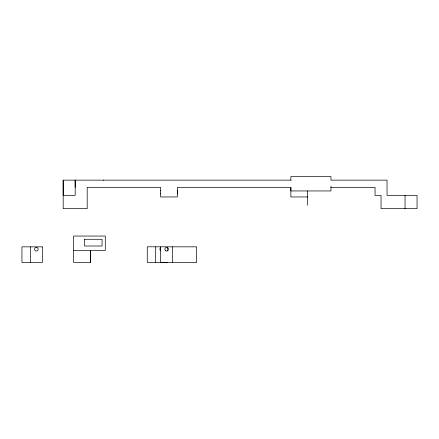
<?xml version="1.0" encoding="UTF-8"?>
<svg xmlns="http://www.w3.org/2000/svg" width="439" height="439" viewBox="0 0 439 439"><rect width="100%" height="100%" fill="white"/><g stroke="black" fill="none" stroke-linecap="round" stroke-linejoin="round"><path stroke-width="0.66" d="M291.244 180.144L63.183 180.149L63.183 195.393L75.184 195.393L75.184 180.149L75.184 187.349M73.604 250.455L73.604 236.05L105.294 236.05L105.294 250.455L73.604 250.455L73.604 262.456L90.407 262.456L90.407 250.455L90.407 262.456M160.559 193.95L160.559 193.423M160.559 190.877L160.559 190.35M177.367 193.945L177.367 190.394M63.183 180.149L63.183 208.646L87.191 208.646L87.191 187.349L160.559 187.349L160.559 196.946L177.367 196.946L177.367 187.349L290.865 187.349L290.865 190.949L330.957 190.949L330.957 186.147M307.668 190.949L307.668 205.271M103.401 180.149L103.681 180.149M330.957 187.349L375.038 187.349L375.038 195.393L381.041 195.393L381.041 208.646L417.05 208.646L417.05 195.393L387.039 195.393L387.039 180.144L330.957 180.144L330.957 176.544L290.865 176.544L290.865 180.144M307.668 196.946L290.865 196.952L290.865 187.343M167.687 262.401L147.279 262.401L147.279 246.795L196.667 246.85L196.667 262.456L160.652 262.456L160.652 246.85M405.049 195.393L405.049 208.646M172.659 246.85L172.659 262.456M167.687 247.475L167.687 250.867M155.68 246.795L155.68 262.401M30.351 246.855L30.351 262.456M160.839 250.784A1.8 1.8 0 0 1 160.729 247.667M84.551 239.288L84.551 246.01L102.051 246.01L102.051 239.293L84.551 239.288M42.358 246.855L21.95 246.855L21.95 262.456L42.358 262.456L42.358 246.855M36.755 247.497L36.289 247.453A1.8 1.8 0 0 0 34.752 250.071A1.8 1.8 0 0 0 37.776 250.362A1.8 1.8 0 0 0 36.755 247.497M165.755 250.812A1.8 1.8 0 0 0 168.455 249.253A1.8 1.8 0 0 0 165.755 247.689A1.8 1.8 0 0 0 165.755 250.812"/></g></svg>
